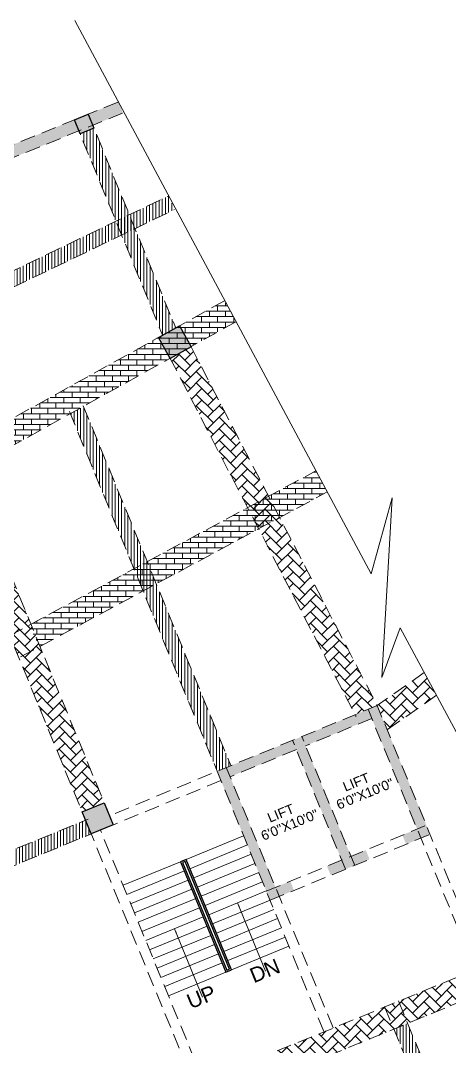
# Model space of a CAD drawing. Header units: inches. Extents: x 1182429 to 1211915, y -922309 to -906718.
# Drawn here: x 1186004 to 1186436, y -919498 to -918468 of the extents above; entities that cross this region are included whole.
import ezdxf

# ---------------------------------------------------------------- set-up
doc = ezdxf.new("R2010")
doc.units = ezdxf.units.IN
doc.header["$LTSCALE"] = 6
doc.linetypes.add('CONTINOUS', pattern=[2000000.0, 1000000.0, 1000000.0])
doc.linetypes.add('DASHED2', pattern=[0.375, 0.25, -0.125])
for name, color, linetype in [('A-CUTOUT', 3, 'CONTINOUS'), ('DIM', 7, 'Continuous'), ('door', 5, 'Continuous'), ('FITTING', 24, 'Continuous'), ('Plot Boundary', 245, 'Continuous'), ('TW', 5, 'Continuous')]:
    doc.layers.add(name, color=color, linetype=linetype)
for name, color, linetype, lineweight in [('col hatch', 13, 'Continuous', 30), ('column', 240, 'Continuous', 25), ('v.b', 200, 'Continuous', 5), ('W', 250, 'Continuous', 5), ('wall', 7, 'Continuous', 30)]:
    doc.layers.add(name, color=color, linetype=linetype, lineweight=lineweight)
doc.styles.add('ARI', font='arial.ttf')
doc.dimstyles.new('Copy(2) of AA', dxfattribs={"dimtxt": 12, "dimasz": 4, "dimexe": 0.18, "dimexo": 0, "dimgap": 0.09, "dimtad": 0, "dimdec": 0, "dimzin": 0, "dimdsep": 46, "dimlunit": 3, "dimtxsty": 'ARI', "dimblk": 'OBLIQUE', "dimcen": 0.09, "dimclrd": 7, "dimclre": 7, "dimclrt": 7, "dimadec": 0, "dimazin": 0, "dimtfac": 1, "dimtdec": 0, "dimtofl": 0, "dimtmove": 0, "dimatfit": 3, "dimfxl": 1, "dimtolj": 1, "dimtzin": 0, "dimlwd": 5, "dimlwe": 5, "dimarcsym": 0})
pattern_1 = [(45, (47317.642, -17805.9864), (0, 11.494727835), [24.384, -8.128]), (135, (47323.389, -17800.239), (1e-15, 11.494727835), [24.384, -8.128])]
pattern_2 = [(45, (-17237.5356, -15772.317), (0, 11.494727835), [24.384, -8.128]), (135, (-17231.788, -15766.5695), (1e-15, 11.494727835), [24.384, -8.128])]

# ---------------------------------------------------------------- blocks, each defined once
blk = doc.blocks.new('_Oblique')
at = {"layer": 'DIM', "color": 0, "lineweight": -2}
blk.add_line((-0.5, -0.5), (0.5, 0.5), dxfattribs=at)

msp = doc.modelspace()

# ---------------------------------------------------------------- hatches: boundary and pattern name
at = {"layer": 'A-CUTOUT', "lineweight": 0, "ltscale": 0.3}
h = msp.add_hatch(dxfattribs=at)
h.set_pattern_fill('AR-BRSTD', color=256, scale=0.08)
h.set_pattern_definition([(0, (-17237.5356, -15772.317), (0, 5.419344), []), (90, (-17237.5356, -15772.317), (-8.128, 5.419344), [5.419344, -5.419344])])
h.paths.add_polyline_path([(1186189.4, -918760.2), (1186209.3, -918749.2), (1186220.7, -918770.3), (1185953.5, -918918.4), (1185941.8, -918897.4)])
h = msp.add_hatch(dxfattribs=at)
h.set_pattern_fill('AR-BRSTD', color=256, scale=0.08)
h.set_pattern_definition([(0, (-17167.1885, -15950.374), (0, 5.419344), []), (90, (-17167.1885, -15950.374), (-8.128, 5.419344), [5.419344, -5.419344])])
h.paths.add_polyline_path([(1186262.5, -918940.8), (1186301.2, -918920), (1186312.6, -918941.2), (1186023.8, -919096.5), (1186012.2, -919075.5)])
at = {"layer": 'col hatch', "lineweight": 25, "ltscale": 100, "true_color": 0x52271e}
h = msp.add_hatch(color=19, dxfattribs=at)
h.dxf.hatch_style = 1
h.paths.add_polyline_path([(1186058.4, -918567.5), (1186072.2, -918561.8), (1186077.9, -918575.7), (1186064.1, -918581.4)])
at = {"layer": 'column', "ltscale": 10}
h = msp.add_hatch(color=256, dxfattribs=at)
h.dxf.hatch_style = 1
h.paths.add_polyline_path([(1186142.9, -918786), (1186163.9, -918774.4), (1186175.6, -918795.4), (1186154.6, -918807)])
h = msp.add_hatch(color=256, dxfattribs=at)
h.dxf.hatch_style = 1
h.paths.add_polyline_path([(1186357.4, -919168.8), (1186403, -919279.8), (1186388.1, -919285.9), (1186391.9, -919295.2), (1186416, -919285.3), (1186362.8, -919155.8), (1186201.9, -919221.9), (1186205.7, -919231.2), (1186255.1, -919351.4), (1186279.2, -919341.5), (1186275.4, -919332.2), (1186260.5, -919338.3), (1186214.9, -919227.4), (1186281.6, -919200), (1186327.1, -919311), (1186312.2, -919317.1), (1186316, -919326.3), (1186355.1, -919310.3), (1186351.3, -919301), (1186336.4, -919307.2), (1186290.8, -919196.2)])
h = msp.add_hatch(color=256, dxfattribs=at)
h.dxf.hatch_style = 1
h.paths.add_polyline_path([(1186066.1, -919262.6), (1186088.3, -919253.4), (1186097.4, -919275.6), (1186075.2, -919284.8)])
at = {"layer": 'door', "lineweight": 0, "ltscale": 0.3}
h = msp.add_hatch(dxfattribs=at)
h.set_pattern_fill('AR-HBONE', color=256, scale=0.08)
h.set_pattern_definition(pattern_1)
h.paths.add_polyline_path([(1186315.1, -919116.1), (1186340.5, -919164.9), (1186362.8, -919155.8), (1186175.6, -918795.4), (1186154.6, -918807)])
h = msp.add_hatch(dxfattribs=at)
h.set_pattern_fill('AR-HBONE', color=256, scale=0.08)
h.set_pattern_definition(pattern_1)
h.paths.add_polyline_path([(1186049.3, -919221.7), (1186066.1, -919262.6), (1186088.3, -919253.4), (1185951.2, -918919.7), (1185929.9, -918931)])
h = msp.add_hatch(dxfattribs=at)
h.set_pattern_fill('AR-HBONE', color=256, scale=0.08)
h.set_pattern_definition(pattern_2)
h.paths.add_polyline_path([(1186383.4, -919141.4), (1186410.1, -919122.6), (1186422.5, -919145.5), (1186373, -919180.1), (1186362.8, -919155.8)])
h = msp.add_hatch(dxfattribs=at)
h.set_pattern_fill('AR-HBONE', color=256, scale=0.08)
h.set_pattern_definition(pattern_2)
h.paths.add_polyline_path([(1186217.8, -919521), (1186535.4, -919391.1), (1186544.6, -919413.3), (1186210.5, -919550.6), (1186201.1, -919527.7)])
at = {"layer": 'FITTING', "lineweight": 0, "ltscale": 0.3}
h = msp.add_hatch(dxfattribs=at)
h.set_pattern_fill('ANSI31', color=256, angle=45)
h.set_pattern_definition([(90, (56091.5504, -17805.9864), (-3.175, 0), [])])
h.paths.add_polyline_path([(1186077.8, -918615), (1186064.1, -918581.4), (1186077.9, -918575.7), (1186160.2, -918776.4), (1186147, -918783.7)])
h = msp.add_hatch(dxfattribs=at)
h.set_pattern_fill('ANSI31', color=256, angle=45)
h.set_pattern_definition([(90, (56091.1435, -17806.212), (-3.175, 0), [])])
h.paths.add_polyline_path([(1185882.2, -918774.1), (1186153.2, -918643.7), (1186158.9, -918657.6), (1185887.9, -918788)])
h = msp.add_hatch(dxfattribs=at)
h.set_pattern_fill('ANSI31', color=256, angle=45)
h.set_pattern_definition([(90, (56091.5504, -17805.9864), (-3.175, 0), [])])
h.paths.add_polyline_path([(1186188.1, -919188.4), (1186201.9, -919221.9), (1186215.7, -919216.2), (1186067.4, -918855.3), (1186054.2, -918862.6), (1186102.4, -918979.8), (1186158.2, -919115.8)])
h = msp.add_hatch(dxfattribs=at)
h.set_pattern_fill('ANSI31', color=256, angle=45)
h.set_pattern_definition([(90, (-17696.5774, -14655.366), (-3.175, 0), [])])
h.paths.add_polyline_path([(1186017.2, -919292.4), (1186069.5, -919270.9), (1186075.2, -919284.7), (1185732.7, -919425.5), (1185660.7, -919455.1), (1185654.7, -919441.4)])
h = msp.add_hatch(dxfattribs=at)
h.set_pattern_fill('ANSI31', color=256, angle=45)
h.set_pattern_definition([(90, (56088.9204, -17807.4792), (-3.175, 0), [])])
h.paths.add_polyline_path([(1186398.5, -919487.3), (1186663, -920130.8), (1186649.1, -920136.5), (1186379.6, -919480.7), (1186393.5, -919475)])
at = {"layer": 'Plot Boundary', "ltscale": 10}
h = msp.add_hatch(dxfattribs=at)
h.set_pattern_fill('AR-CONC', color=250, scale=0.06)
h.set_pattern_definition([(50, (-17237.536, -15772.317), (10.93108014, -0.95634513), [1.143, -12.573]), (355, (-17237.536, -15772.317), (-2.114605285, 11.463410714), [0.9144, -10.05843505]), (100.4514447, (-17236.625, -15772.397), (8.816474825, 10.507065115), [0.97140053, -10.68541468]), (46.1842, (-17237.536, -15769.269), (16.26474245, -2.52253968), [1.7145, -18.8595]), (96.6355576, (-17236.18, -15769.479), (14.24424804, 14.84556748), [1.45710139, -16.02813649]), (351.1841512, (-17237.536, -15769.269), (14.24424804, 14.84556748), [1.37159802, -15.08758392]), (21, (-17236.012, -15770.031), (9.096863476, -6.13591189), [1.143, -12.573]), (326, (-17236.012, -15770.031), (3.7081217, 11.05127797), [0.9144, -10.0584]), (71.451445, (-17235.253, -15770.542), (12.80498516, 4.91536613), [0.97140053, -10.68539626]), (37.5, (-17237.5356, -15772.317), (0.185316195, 5.073302332), [0, -9.93648, 0, -10.2108, 0, -10.0965]), (7.5, (-17237.5356, -15772.317), (4.00917975, 6.01083449), [0, -5.82168, 0, -9.70788, 0, -3.8481]), (327.5, (-17240.934, -15772.317), (8.13543571, -0.34372464), [0, -3.81, 0, -11.8872, 0, -15.7734]), (317.5, (-17242.458, -15772.317), (8.887750883, 1.525589462), [0, -4.953, 0, -7.89432, 0, -11.2014])])
h.paths.add_polyline_path([(1186943.7, -920446.9), (1186979.5, -920451.9), (1186984.9, -920464.8), (1186843.4, -920445), (1186634.9, -920486.2), (1186447.7, -920516.9), (1186292.1, -920539.8), (1186133.4, -920563.2), (1185940.7, -920123.7), (1185667.5, -919500.5), (1185379.3, -918843.1), (1185740.9, -918696.1), (1185912.9, -918626.3), (1186102.6, -918549.4), (1186107.2, -918560.5), (1185922, -918635.7), (1185745.6, -918707.3), (1185556.5, -918784.1), (1185395.2, -918849.6), (1185459.2, -918995.4), (1185531.4, -919160.3), (1185682.2, -919504.1), (1185791.2, -919752.8), (1185887.4, -919972.2), (1185970.4, -920161.6), (1186029.7, -920296.7), (1186117.8, -920497.6), (1186140.7, -920550), (1186300.3, -920526.5), (1186465.9, -920502.1), (1186556.1, -920489.8), (1186640.1, -920473.1), (1186768.5, -920447.6), (1186845.1, -920433.1)])

# ---------------------------------------------------------------- linework, layer by layer
at = {"layer": 'col hatch', "color": 19, "lineweight": 25, "ltscale": 100, "true_color": 0x52271e, "elevation": -6109.3}
msp.add_lwpolyline([(1186058.4, -918567.5), (1186072.2, -918561.8), (1186077.9, -918575.7), (1186064.1, -918581.4), (1186058.4, -918567.5)], dxfattribs=at)
at = {"layer": 'column', "ltscale": 10, "elevation": -8022.9}
for points in [[(1186142.9, -918786), (1186163.9, -918774.4), (1186175.6, -918795.4), (1186154.6, -918807), (1186142.9, -918786)], [(1186066.1, -919262.6), (1186088.3, -919253.4), (1186097.4, -919275.6), (1186075.2, -919284.8), (1186066.1, -919262.6)]]:
    msp.add_lwpolyline(points, dxfattribs=at)
at = {"layer": 'TW', "ltscale": 10, "elevation": -4053.8}
msp.add_lwpolyline([(1186210.7, -919423.7), (1186216.3, -919421.4), (1186170.7, -919310.4), (1186165.1, -919312.7), (1186210.7, -919423.7)], dxfattribs=at)
msp.add_lwpolyline([(1186211.5, -919421.7), (1186214.3, -919420.6), (1186169.8, -919312.4), (1186167.1, -919313.5)], close=True, dxfattribs=at)
at = {"layer": 'v.b', "linetype": 'DASHED2', "ltscale": 10}
for p, q in [((1185379.1, -918842.8, 5515.5), (1186102.6, -918549.4, -6224.5)), ((1185384.1, -918854.1, 5303.6), (1186107.2, -918560.5, -6224.5)), ((1186058.4, -918567.5, -6109.3), (1186147, -918783.7, -10545.1)), ((1186072.2, -918561.8, -6109.3), (1186160.2, -918776.4, -10511.7)), ((1185867.9, -918781, -8626), (1186153.2, -918643.7, -8388.1)), ((1185874.4, -918794.5, -8626), (1186158.9, -918657.6, -8388.7)), ((1185920.8, -918909.1, -11992), (1186209.3, -918749.2)), ((1185932.5, -918930, -11992), (1186220.7, -918770.3)), ((1186175.6, -918795.4, -8022.9), (1186362.8, -919155.8, -4053.8)), ((1186154.3, -918806.4, -8022.9), (1186341.5, -919166.8, -4053.8)), ((1186067.2, -918854.7, -8112.3), (1186215.7, -919216.2, -4053.8)), ((1186053.3, -918860.4, -8112.3), (1186201.9, -919221.9, -4053.8)), ((1185920.8, -918909.1, -11992), (1186066.1, -919262.6, -8022.9)), ((1185943, -918899.9, -11992), (1186088.3, -919253.4, -8022.9)), ((1185993, -919085.8, -14805.4), (1186301.2, -918920)), ((1186004.3, -919106.9, -14805.4), (1186312.6, -918941.2)), ((1186410.1, -919122.6), (1186362.8, -919155.8, -4053.8)), ((1186422.5, -919145.5), (1186373, -919180.1, -7938.2)), ((1186362.8, -919155.8, -4053.8), (1186093.6, -919266.4, -8022.9)), ((1186470.2, -919417.1, -8022.9), (1186362.8, -919155.8, -4053.8)), ((1186461, -919420.9, -8022.9), (1186353.6, -919159.6, -4053.8)), ((1186357.4, -919168.8, -4053.8), (1186290.8, -919196.2, -4053.8)), ((1186340.2, -919316.5, -6021), (1186287, -919186.9, -4053.8)), ((1186330.9, -919320.3, -6021), (1186277.7, -919190.7, -4053.8)), ((1186281.5, -919200, -4053.8), (1186214.9, -919227.4, -4053.8)), ((1186318.5, -919479.5, -8022.9), (1186211.1, -919218.1, -4053.8)), ((1186309.3, -919483.3, -8022.9), (1186201.9, -919221.9, -4053.8)), ((1186205.7, -919231.2, -4053.8), (1186086.3, -919280.2, -8022.9)), ((1185647.1, -919444.5, -20345.8), (1186072.3, -919269.8, -7943.3)), ((1186180.8, -919541.6, -8022.9), (1186066.1, -919262.6, -8022.9)), ((1186188.1, -919533.1, -4053.8), (1186084.5, -919280.9, -4053.8)), ((1186251.3, -919342.2, -6021), (1186412.2, -919276.1, -6021)), ((1185652.8, -919458.3, -20345.8), (1186078, -919283.6, -7943.3)), ((1186255.1, -919351.4, -6021), (1186416, -919285.3, -6021)), ((1186178.9, -919536.9, -8022.9), (1186535.5, -919391.1)), ((1186188, -919559.1, -8022.9), (1186544.6, -919413.3)), ((1186384.2, -919452.5, -8022.9), (1186672, -920152.7, -8022.9)), ((1186370.3, -919458.2, -8022.9), (1186658.1, -920158.4, -8022.9))]:
    msp.add_line(p, q, dxfattribs=at)
at = {"layer": 'W', "color": 1, "ltscale": 10}
for p, q in [((1186228.5, -919286.6, -4053.8), (1186170.7, -919310.4, -4053.8)), ((1186232.3, -919295.9, -4053.8), (1186174.5, -919319.7, -4053.8)), ((1186236.1, -919305.1, -4053.8), (1186178.3, -919328.9, -4053.8)), ((1186165.1, -919312.7, -4053.8), (1186107.3, -919336.4, -4053.8)), ((1186168.9, -919321.9, -4053.8), (1186111.1, -919345.7, -4053.8)), ((1186239.9, -919314.4, -4053.8), (1186182.1, -919338.2, -4053.8)), ((1186172.7, -919331.2, -4053.8), (1186114.9, -919354.9, -4053.8)), ((1186243.7, -919323.6, -4053.8), (1186185.9, -919347.4, -4053.8)), ((1186176.5, -919340.4, -4053.8), (1186118.7, -919364.2, -4053.8)), ((1186247.5, -919332.9, -4053.8), (1186189.7, -919356.7, -4053.8)), ((1186251.3, -919342.1, -4053.8), (1186193.5, -919365.9, -4053.8)), ((1186180.3, -919349.7, -4053.8), (1186122.5, -919373.4, -4053.8)), ((1186255.1, -919351.4, -4053.8), (1186197.3, -919375.2, -4053.8)), ((1186184.1, -919358.9, -4053.8), (1186126.3, -919382.7, -4053.8)), ((1186258.9, -919360.6, -4053.8), (1186201.1, -919384.4, -4053.8)), ((1186187.9, -919368.2, -4053.8), (1186130.1, -919391.9, -4053.8)), ((1186262.7, -919369.9, -4053.8), (1186204.9, -919393.7, -4053.8)), ((1186191.7, -919377.4, -4053.8), (1186133.9, -919401.2, -4053.8)), ((1186266.5, -919379.1, -4053.8), (1186208.7, -919402.9, -4053.8)), ((1186195.5, -919386.7, -4053.8), (1186137.7, -919410.4, -4053.8)), ((1186270.3, -919388.4, -4053.8), (1186212.5, -919412.1, -4053.8)), ((1186199.3, -919395.9, -4053.8), (1186141.5, -919419.7, -4053.8)), ((1186274.1, -919397.6, -4053.8), (1186216.3, -919421.4, -4053.8)), ((1186203.1, -919405.2, -4053.8), (1186145.3, -919428.9, -4053.8)), ((1186206.9, -919414.4, -4053.8), (1186149.1, -919438.2, -4053.8)), ((1186210.7, -919423.7, -4053.8), (1186152.9, -919447.4, -4053.8))]:
    msp.add_line(p, q, dxfattribs=at)
at = {"layer": 'W', "ltscale": 10}
for points in [[(1186058.8, -918467.6), (1186356.8, -919023.4)], [(1186356.8, -919023.4), (1186377.8, -918947.2), (1186367.3, -919127.6), (1186386, -919077.7)], [(1186386, -919077.7), (1186468, -919230.1), (1186630.1, -919617.5)]]:
    msp.add_lwpolyline(points, dxfattribs=at)

# ---------------------------------------------------------------- texts
at = {"layer": 'wall', "lineweight": 25, "style": 'ARI'}
for s, height, p in [('6\'0"X10\'0"', 9.6, (1186324.2, -919260.5, -13103.4)), ('LIFT', 9.6, (1186330.8, -919242.4, -13103.4)), ('6\'0"X10\'0"', 9.6, (1186248.4, -919291.7, -13103.4)), ('LIFT', 9.6, (1186254.9, -919273.6, -13103.4)), ('DN', 15, (1186238.7, -919434.9, -15961.1)), ('UP', 15, (1186175.3, -919461, -15961.1))]:
    msp.add_text(s, height=height, rotation=22.3416, dxfattribs=at).set_placement(p)

# ---------------------------------------------------------------- leaders
at = {"layer": 'W', "lineweight": 30, "ltscale": 10}
for points in [[(1186222.4, -919354, -4053.8), (1186250.5, -919422.8, -4053.8)], [(1186159, -919380.1, -4053.8), (1186187.1, -919448.9, -4053.8)]]:
    msp.add_leader(points, dimstyle='Copy(2) of AA', override={"dimgap": 0.09, "dimtad": 0}, dxfattribs=at)

doc.saveas('drawing.dxf')
